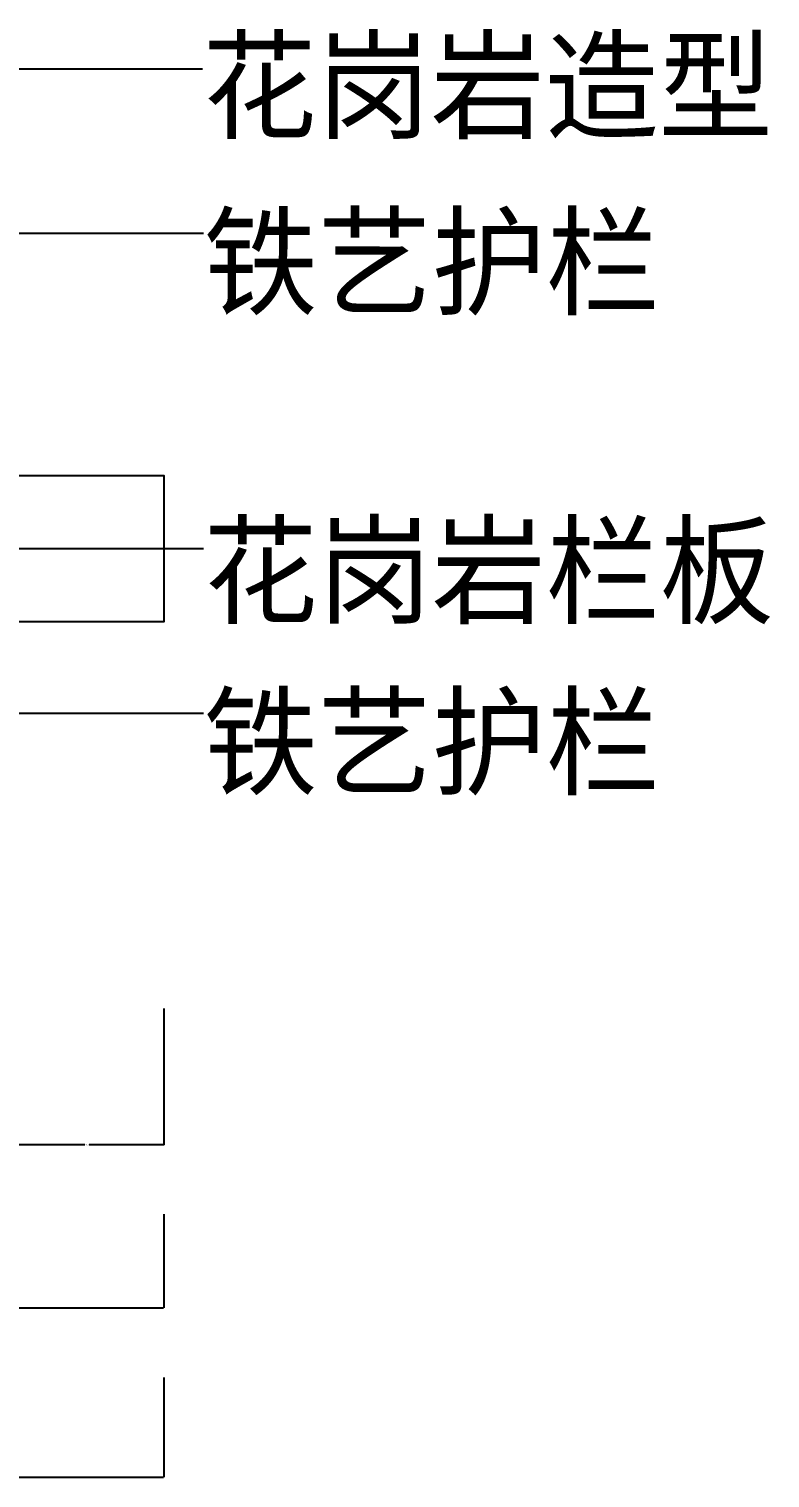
# Model space of a CAD drawing. Header units: metres. Extents: x 237 to 5358, y 156 to 7022.
# Drawn here: x 2888 to 3395, y 3077 to 4067 of the extents above; entities that cross this region are included whole.
import ezdxf

# ---------------------------------------------------------------- set-up
doc = ezdxf.new("R2010")
doc.units = ezdxf.units.M
for name, color, linetype in [('4', 4, 'Continuous'), ('DIM', 3, 'Continuous'), ('TEXT', 3, 'Continuous')]:
    doc.layers.add(name, color=color, linetype=linetype)
doc.dimstyles.get("Standard").update_dxf_attribs({"dimtxt": 2.5, "dimasz": 2.5, "dimexe": 1.25, "dimexo": 0.625, "dimtad": 1, "dimcen": 2.5, "dimazin": 3, "dimtfac": 1, "dimtmove": 0, "dimatfit": 3})

# ---------------------------------------------------------------- blocks, each defined once
blk = doc.blocks.new('*D2')
for p, q in [((2875.35, 3397.53), (2875.35, 3304.5)), ((2980.35, 3397.53), (2980.35, 3304.5)), ((2926.35, 3304.5), (2875.1, 3304.5)), ((2980.6, 3304.5), (2929.35, 3304.5))]:
    blk.add_line(p, q)
at = {"layer": 'Defpoints'}
for p in [(2875.35, 3397.53), (2980.35, 3397.53), (2980.35, 3304.5)]:
    blk.add_point(p, dxfattribs=at)
at = {"layer": 'DIM', "insert": (2927.85, 3304.5), "char_height": 1, "attachment_point": 5}
blk.add_mtext('105', dxfattribs=at)
blk = doc.blocks.new('*D18')
for p, q in [((520.35, 3145.4), (520.35, 3077.24)), ((2980.35, 3145.4), (2980.35, 3077.24)), ((520.6, 3077.24), (1748.35, 3077.24)), ((1752.35, 3077.24), (2980.1, 3077.24))]:
    blk.add_line(p, q)
at = {"layer": 'Defpoints'}
for p in [(520.35, 3145.4), (2980.35, 3145.4), (520.35, 3077.24)]:
    blk.add_point(p, dxfattribs=at)
at = {"layer": 'DIM', "insert": (1750.35, 3077.24), "char_height": 1, "attachment_point": 5}
blk.add_mtext('2460', dxfattribs=at)
blk = doc.blocks.new('*D29')
for p, q in [((2500.35, 3256.87), (2500.35, 3193.03)), ((2980.35, 3256.87), (2980.35, 3193.03)), ((2500.6, 3193.03), (2738.85, 3193.03)), ((2741.85, 3193.03), (2980.1, 3193.03))]:
    blk.add_line(p, q)
at = {"layer": 'Defpoints'}
for p in [(2500.35, 3256.87), (2980.35, 3256.87), (2500.35, 3193.03)]:
    blk.add_point(p, dxfattribs=at)
at = {"layer": 'DIM', "insert": (2740.35, 3193.03), "char_height": 1, "attachment_point": 5}
blk.add_mtext('480', dxfattribs=at)

msp = doc.modelspace()

# ---------------------------------------------------------------- linework, layer by layer
at = {"layer": '4'}
msp.add_lwpolyline([(2680.35, 3762.08), (2980.35, 3762.08), (2980.35, 3662.08), (2680.35, 3662.08)], dxfattribs=at)

# ---------------------------------------------------------------- texts
at = {"layer": 'TEXT'}
for s, p in [('花岗岩造型', (3006.86, 3998.48)), ('铁艺护栏', (3007.59, 3878.05)), ('花岗岩栏板', (3007.59, 3666.99)), ('铁艺护栏', (3007.59, 3549.91))]:
    msp.add_text(s, height=60, dxfattribs=at).set_placement(p)

# ---------------------------------------------------------------- dimensions: what is measured, and where the dimension line sits
at = {"layer": 'DIM'}
for base, p1, p2, picture, middle in [((2980.35, 3304.5), (2980.35, 3397.53), (2875.35, 3397.53), '*D2', (2927.85, 3304.5)), ((2500.35, 3193.03), (2500.35, 3256.87), (2980.35, 3256.87), '*D29', (2740.35, 3193.03)), ((520.35, 3077.24), (520.35, 3145.4), (2980.35, 3145.4), '*D18', (1750.35, 3077.24))]:
    dim = msp.add_linear_dim(base=base, p1=p1, p2=p2, dimstyle='Standard', dxfattribs=at)
    dim.commit()
    dim.dimension.update_dxf_attribs({"geometry": picture, "text_midpoint": middle})

# ---------------------------------------------------------------- leaders
for points in [[(2644.16, 4039.97), (3006.86, 4039.97)], [(2353.55, 3927.7), (3007.59, 3927.7)], [(2777.44, 3712.01), (3007.59, 3712.01)], [(2634.24, 3599.56), (3007.59, 3599.56)]]:
    msp.add_leader(points, dimstyle='Standard', dxfattribs=at)

doc.saveas('drawing.dxf')
